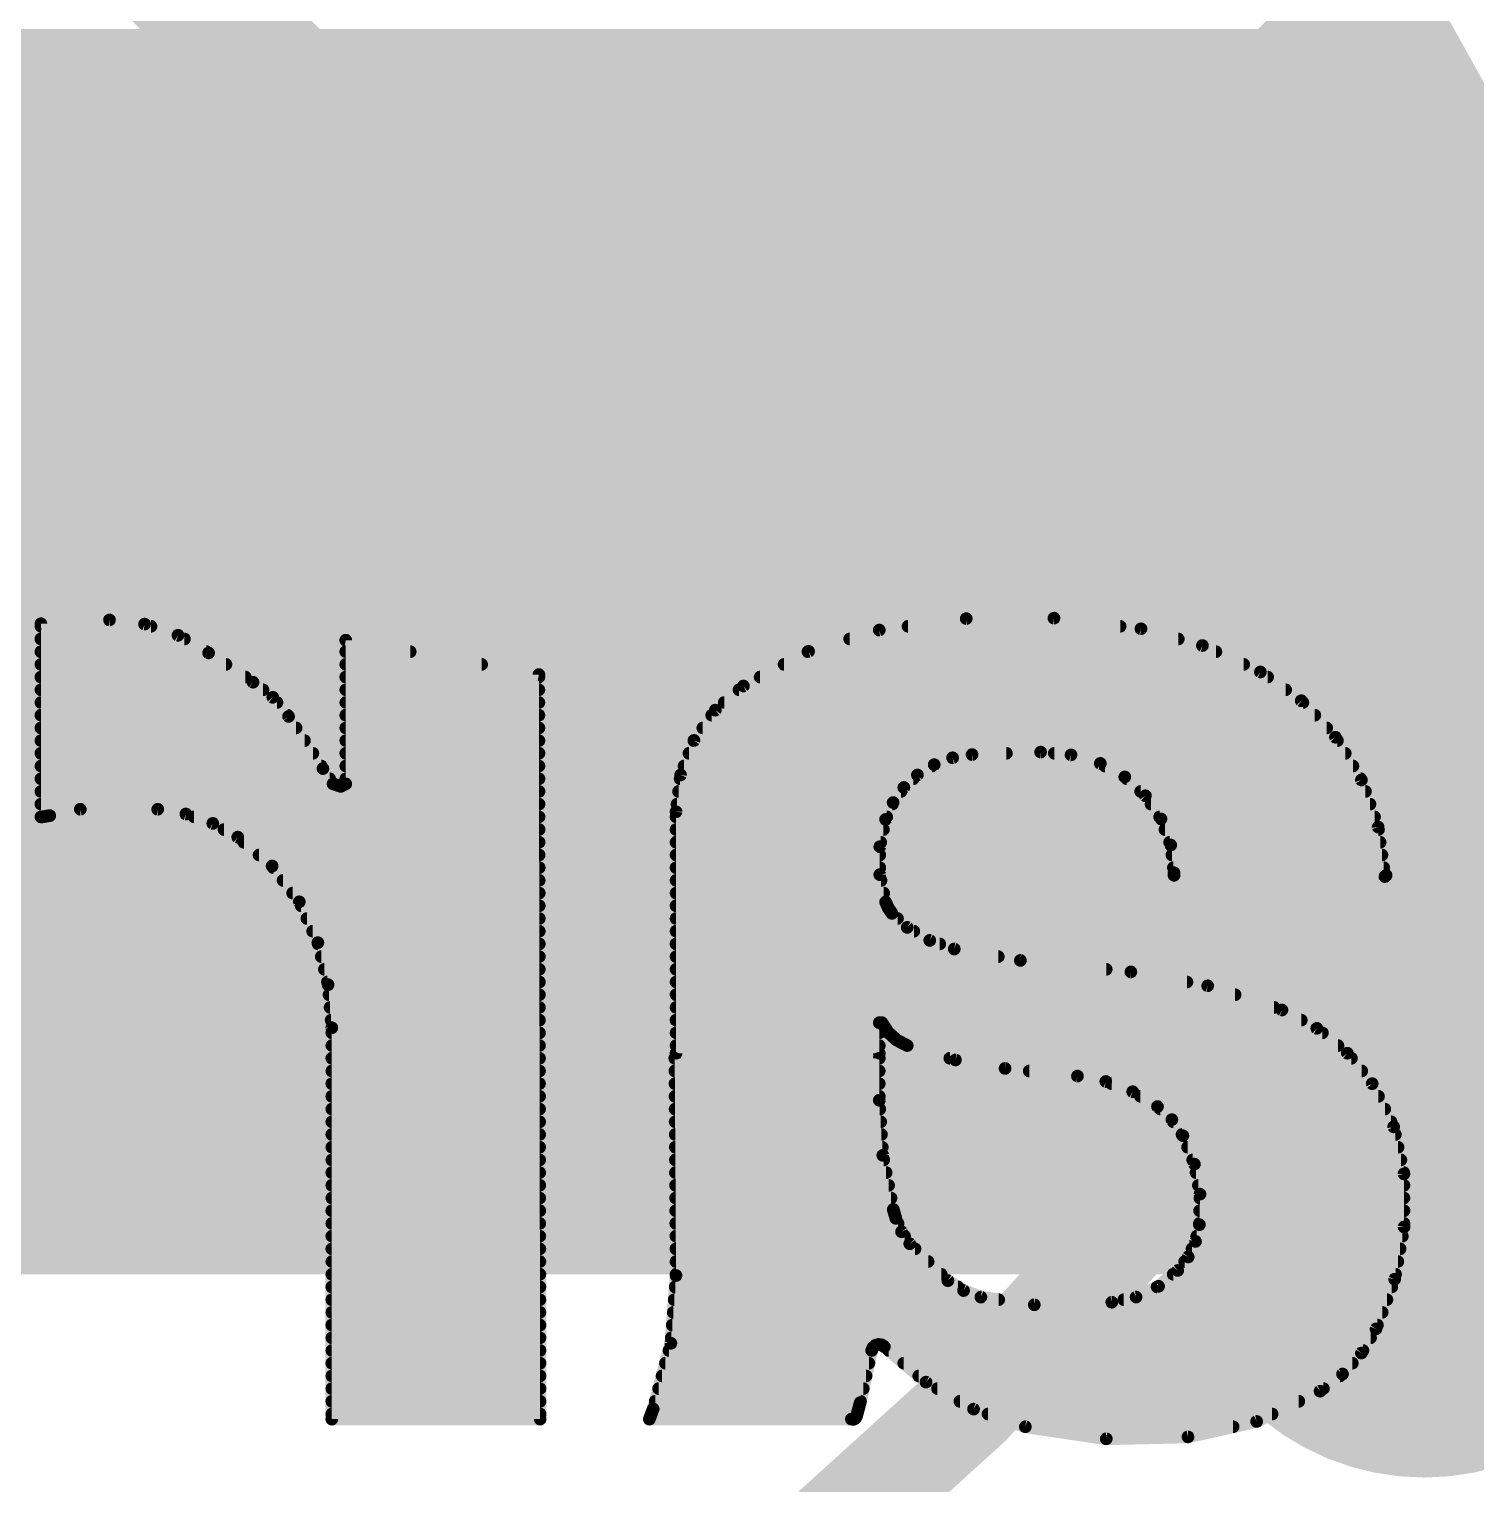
# Model space of a CAD drawing. Extents: x -5.1 to 50.9, y -12.7 to 61.1.
# Drawn here: x 27.69 to 30.583, y 33.769 to 36.678 of the extents above; entities that cross this region are included whole.
import ezdxf

# ---------------------------------------------------------------- set-up
doc = ezdxf.new("R2010")
doc.units = 0
for name, color, linetype in [('1', 12, 'CONTINUOUS'), ('16', 132, 'CONTINUOUS'), ('18', 110, 'CONTINUOUS'), ('21', 53, 'CONTINUOUS'), ('22', 53, 'CONTINUOUS'), ('51', 53, 'CONTINUOUS')]:
    doc.layers.add(name, color=color, linetype=linetype)

# ---------------------------------------------------------------- blocks, each defined once
blk = doc.blocks.new('ROUNDV')
at = {"const_width": 0.5}
blk.add_lwpolyline([(0, -0.25, 1), (0, 0.25, 1), (0, -0.25)], format="xyb", dxfattribs=at)

msp = doc.modelspace()

# ---------------------------------------------------------------- linework, layer by layer
at = {"layer": '1', "const_width": 0.254}
for points in [[(29.21, 35.56), (30.48, 36.83)], [(7.588, 35.56), (29.21, 35.56)], [(33.02, 31.75), (30.48, 34.29)]]:
    msp.add_lwpolyline(points, dxfattribs=at)
at = {"layer": '1', "const_width": 0.127}
for points in [[(29.21, 35.4965, 1), (29.21, 35.6235)], [(29.1651, 35.6049, 1), (29.2549, 35.5151)], [(30.5249, 34.3349, 1), (30.4351, 34.2451)]]:
    msp.add_lwpolyline(points, format="xyb", dxfattribs=at)
at = {"layer": '16', "const_width": 0.254}
msp.add_lwpolyline([(30.48, 34.29), (27.051, 37.719)], dxfattribs=at)
at = {"layer": '16', "const_width": 0.127}
msp.add_lwpolyline([(30.4351, 34.2451, 1), (30.5249, 34.3349)], format="xyb", dxfattribs=at)
at = {"layer": '21', "const_width": 0.2032}
for points in [[(31.75, 34.29), (25.4, 45.72)], [(20.32, 36.576), (30.48, 36.576)], [(20.2071, 36.3728), (30.5929, 36.3728)], [(20.0942, 36.1696), (30.7058, 36.1696)], [(19.9813, 35.9664), (30.8187, 35.9664)], [(19.8684, 35.7632), (30.9316, 35.7632)], [(19.7556, 35.56), (31.0444, 35.56)], [(19.6427, 35.3568), (31.1573, 35.3568)], [(19.5298, 35.1536), (31.2702, 35.1536)], [(19.4169, 34.9504), (31.3831, 34.9504)], [(19.304, 34.7472), (31.496, 34.7472)], [(19.1911, 34.544), (31.6089, 34.544)], [(19.0782, 34.3408), (31.7218, 34.3408)], [(19.05, 34.29), (31.75, 34.29)]]:
    msp.add_lwpolyline(points, dxfattribs=at)
at = {"layer": '21', "const_width": 0.1016}
for points in [[(30.48, 36.5252, 1), (30.48, 36.6268)], [(30.5929, 36.322, 1), (30.5929, 36.4236)]]:
    msp.add_lwpolyline(points, format="xyb", dxfattribs=at)
at = {"layer": '22', "const_width": 0.0254}
for points in [[(29.3903, 35.4762), (29.5642, 35.4992)], [(29.5642, 35.4992), (29.7395, 35.5)], [(29.7395, 35.5), (29.9136, 35.4787)], [(27.8511, 35.4965), (27.7139, 35.4889)], [(27.7139, 35.4889), (27.7139, 35.1028)], [(27.7139, 35.4838), (27.934, 35.4838)], [(27.9212, 35.4881), (27.8511, 35.4965)], [(27.9881, 35.4658), (27.9212, 35.4881)], [(29.2489, 35.4337), (29.3903, 35.4762)], [(29.4478, 35.4838), (29.872, 35.4838)], [(29.9136, 35.4787), (30.0365, 35.4453)], [(27.7139, 35.4584), (28.0009, 35.4584)], [(28.0492, 35.4305), (27.9881, 35.4658)], [(28.7096, 35.3873), (28.3235, 35.4559)], [(28.3235, 35.4559), (28.3235, 35.1688)], [(29.3311, 35.4584), (29.9882, 35.4584)], [(30.0365, 35.4453), (30.1523, 35.3924)], [(27.7139, 35.433), (28.0449, 35.433)], [(28.1381, 35.372), (28.0492, 35.4305)], [(28.3235, 35.433), (28.4524, 35.433)], [(29.1186, 35.3644), (29.2489, 35.4337)], [(29.2476, 35.433), (30.0634, 35.433)], [(27.7139, 35.4076), (28.084, 35.4076)], [(27.7139, 35.3822), (28.1226, 35.3822)], [(28.3235, 35.4076), (28.5953, 35.4076)], [(28.3235, 35.3822), (28.7096, 35.3822)], [(28.7122, 33.8988), (28.7096, 35.3873)], [(29.1521, 35.3822), (30.1668, 35.3822)], [(29.1998, 35.4076), (30.119, 35.4076)], [(30.1523, 35.3924), (30.2341, 35.3349)], [(27.7139, 35.3568), (28.158, 35.3568)], [(28.1776, 35.3418), (28.1381, 35.372)], [(28.3235, 35.3568), (28.7097, 35.3568)], [(29.0624, 35.3161), (29.1186, 35.3644)], [(29.1098, 35.3568), (30.203, 35.3568)], [(27.7139, 35.3314), (28.1861, 35.3314)], [(28.2092, 35.3035), (28.1776, 35.3418)], [(28.3235, 35.3314), (28.7097, 35.3314)], [(29.0802, 35.3314), (30.2374, 35.3314)], [(30.2341, 35.3349), (30.3024, 35.262)], [(27.7139, 35.306), (28.2071, 35.306)], [(28.2778, 35.1993), (28.2092, 35.3035)], [(28.3235, 35.306), (28.7097, 35.306)], [(29.0197, 35.2556), (29.0624, 35.3161)], [(29.0553, 35.306), (30.2612, 35.306)], [(27.7139, 35.2806), (28.2243, 35.2806)], [(28.3235, 35.2806), (28.7098, 35.2806)], [(29.0374, 35.2806), (30.285, 35.2806)], [(27.7139, 35.2552), (28.241, 35.2552)], [(28.3235, 35.2552), (28.7098, 35.2552)], [(28.993, 35.1865), (29.0197, 35.2556)], [(29.0195, 35.2552), (30.3065, 35.2552)], [(30.3024, 35.262), (30.3544, 35.1766)], [(27.7139, 35.2298), (28.2577, 35.2298)], [(28.3235, 35.2298), (28.7099, 35.2298)], [(29.0097, 35.2298), (29.6444, 35.2298)], [(29.5001, 35.2072), (29.4665, 35.1866)], [(29.537, 35.2209), (29.5001, 35.2072)], [(29.5758, 35.2273), (29.537, 35.2209)], [(29.7129, 35.2323), (29.5758, 35.2273)], [(29.7737, 35.2268), (29.7129, 35.2323)], [(29.7403, 35.2298), (30.322, 35.2298)], [(29.8323, 35.2095), (29.7737, 35.2268)], [(29.8812, 35.1826), (29.8323, 35.2095)], [(27.7139, 35.2044), (28.2744, 35.2044)], [(27.7139, 35.179), (28.2913, 35.179)], [(28.2981, 35.1688), (28.2778, 35.1993)], [(28.3235, 35.2044), (28.7099, 35.2044)], [(28.3235, 35.179), (28.71, 35.179)], [(28.9839, 35.113), (28.993, 35.1865)], [(28.9921, 35.179), (29.4583, 35.179)], [(28.9999, 35.2044), (29.4956, 35.2044)], [(29.4665, 35.1866), (29.4394, 35.1615)], [(29.8416, 35.2044), (30.3374, 35.2044)], [(29.9224, 35.145), (29.8812, 35.1826)], [(29.8852, 35.179), (30.3529, 35.179)], [(27.7139, 35.1536), (28.71, 35.1536)], [(28.3134, 35.1638), (28.2981, 35.1688)], [(28.3235, 35.1688), (28.3134, 35.1638)], [(28.9889, 35.1536), (29.4338, 35.1536)], [(29.4394, 35.1615), (29.418, 35.1315)], [(29.913, 35.1536), (30.3625, 35.1536)], [(30.3544, 35.1766), (30.3878, 35.0824)], [(27.7139, 35.1282), (28.7101, 35.1282)], [(28.9858, 35.1282), (29.4165, 35.1282)], [(29.418, 35.1315), (29.403, 35.0977)], [(29.9536, 35.0987), (29.9224, 35.145)], [(29.9337, 35.1282), (30.3715, 35.1282)], [(27.7139, 35.1028), (27.7165, 35.1028)], [(27.7139, 35.1028), (27.7165, 35.1028)], [(27.7165, 35.1028), (27.7317, 35.1053)], [(27.7317, 35.1053), (27.7927, 35.118)], [(27.7927, 35.118), (27.9476, 35.118)], [(27.9476, 35.118), (28.0038, 35.1085)], [(28.0038, 35.1085), (28.0577, 35.0897)], [(28.0201, 35.1028), (28.7101, 35.1028)], [(28.9839, 34.6304), (28.9839, 35.113)], [(28.9839, 35.1028), (29.4053, 35.1028)], [(29.403, 35.0977), (29.3913, 35.0431)], [(29.9508, 35.1028), (30.3806, 35.1028)], [(29.973, 35.0464), (29.9536, 35.0987)], [(28.0577, 35.0897), (28.1076, 35.0622)], [(28.08, 35.0774), (28.7101, 35.0774)], [(28.1076, 35.0622), (28.1763, 35.0045)], [(28.9839, 35.0774), (29.3987, 35.0774)], [(29.9615, 35.0774), (30.3885, 35.0774)], [(30.3878, 35.0824), (30.4013, 34.9834)], [(28.1197, 35.052), (28.7102, 35.052)], [(28.9839, 35.052), (29.3932, 35.052)], [(29.3913, 35.0431), (29.3913, 34.9872)], [(29.9709, 35.052), (30.3919, 35.052)], [(29.9796, 34.991), (29.973, 35.0464)], [(28.15, 35.0266), (28.7102, 35.0266)], [(28.1763, 35.0045), (28.2306, 34.933)], [(28.9839, 35.0266), (29.3913, 35.0266)], [(29.9754, 35.0266), (30.3954, 35.0266)], [(28.1788, 35.0012), (28.7103, 35.0012)], [(28.1981, 34.9758), (28.7103, 34.9758)], [(28.9839, 35.0012), (29.3913, 35.0012)], [(28.9839, 34.9758), (29.3938, 34.9758)], [(29.3913, 34.9872), (29.403, 34.9326)], [(29.9784, 35.0012), (30.3989, 35.0012)], [(29.9796, 34.986), (29.9796, 34.991)], [(30.4038, 34.986), (29.9796, 34.986)], [(30.4013, 34.9834), (30.4038, 34.986)], [(28.2173, 34.9504), (28.7104, 34.9504)], [(28.9839, 34.9504), (29.3992, 34.9504)], [(28.2306, 34.933), (28.2677, 34.8513)], [(28.2342, 34.925), (28.7104, 34.925)], [(28.9839, 34.925), (29.4063, 34.925)], [(29.403, 34.9326), (29.4083, 34.9206)], [(29.4083, 34.9206), (29.4157, 34.9098)], [(28.2457, 34.8996), (28.7105, 34.8996)], [(28.9839, 34.8996), (29.4268, 34.8996)], [(29.4157, 34.9098), (29.4462, 34.8818)], [(28.2573, 34.8742), (28.7105, 34.8742)], [(28.9839, 34.8742), (29.4594, 34.8742)], [(29.4462, 34.8818), (29.4912, 34.8559)], [(28.2677, 34.8513), (28.2882, 34.7673)], [(28.2683, 34.8488), (28.7105, 34.8488)], [(28.9839, 34.8488), (29.5112, 34.8488)], [(29.4912, 34.8559), (29.5402, 34.8386)], [(29.5402, 34.8386), (29.6723, 34.8158)], [(28.2745, 34.8234), (28.7106, 34.8234)], [(28.9839, 34.8234), (29.6283, 34.8234)], [(29.6723, 34.8158), (29.8933, 34.7929)], [(28.2807, 34.798), (28.7106, 34.798)], [(28.2869, 34.7726), (28.7107, 34.7726)], [(28.9839, 34.798), (29.8441, 34.798)], [(28.9839, 34.7726), (30.0055, 34.7726)], [(29.8933, 34.7929), (30.047, 34.7651)], [(28.2882, 34.7673), (28.2956, 34.6812)], [(28.2899, 34.7472), (28.7107, 34.7472)], [(28.9839, 34.7472), (30.1019, 34.7472)], [(30.047, 34.7651), (30.1955, 34.7167)], [(28.2921, 34.7218), (28.7108, 34.7218)], [(28.9839, 34.7218), (30.1799, 34.7218)], [(30.1955, 34.7167), (30.2652, 34.6801)], [(28.2943, 34.6964), (28.7108, 34.6964)], [(28.9839, 34.6964), (30.2341, 34.6964)], [(29.3954, 34.6913), (29.3903, 34.6913)], [(29.3903, 34.6913), (29.3903, 34.6304)], [(29.4082, 34.6719), (29.3954, 34.6913)], [(28.2956, 34.6812), (28.2956, 33.8988)], [(28.2956, 34.671), (28.7109, 34.671)], [(28.9839, 34.671), (29.3903, 34.671)], [(29.4255, 34.6563), (29.4082, 34.6719)], [(29.4092, 34.671), (30.2763, 34.671)], [(29.4462, 34.6456), (29.4255, 34.6563)], [(30.2652, 34.6801), (30.3261, 34.6303)], [(28.2956, 34.6456), (28.7109, 34.6456)], [(28.9839, 34.6456), (29.3903, 34.6456)], [(29.3903, 34.6304), (28.9839, 34.6304)], [(29.5426, 34.6168), (29.4462, 34.6456)], [(29.4462, 34.6456), (30.3074, 34.6456)], [(30.3261, 34.6303), (30.3759, 34.5694)], [(28.2956, 34.6202), (28.7109, 34.6202)], [(28.9839, 34.1859), (28.9814, 34.6202)], [(28.9814, 34.6202), (29.3903, 34.6202)], [(29.3903, 34.6202), (29.3903, 34.5364)], [(29.5314, 34.6202), (30.3344, 34.6202)], [(29.6418, 34.5999), (29.5426, 34.6168)], [(29.7866, 34.5846), (29.6418, 34.5999)], [(28.2956, 34.5948), (28.711, 34.5948)], [(28.2956, 34.5694), (28.711, 34.5694)], [(28.9815, 34.5948), (29.3903, 34.5948)], [(28.9817, 34.5694), (29.3903, 34.5694)], [(29.6901, 34.5948), (30.3551, 34.5948)], [(29.8432, 34.5738), (29.7866, 34.5846)], [(29.8971, 34.5533), (29.8432, 34.5738)], [(29.8547, 34.5694), (30.3759, 34.5694)], [(30.3759, 34.5694), (30.4188, 34.4832)], [(28.2956, 34.544), (28.7111, 34.544)], [(28.9818, 34.544), (29.3903, 34.544)], [(29.9466, 34.5237), (29.8971, 34.5533)], [(29.9126, 34.544), (30.3885, 34.544)], [(28.2956, 34.5186), (28.7111, 34.5186)], [(28.982, 34.5186), (29.3914, 34.5186)], [(29.3903, 34.5364), (29.3973, 34.4263)], [(29.9754, 34.4974), (29.9466, 34.5237)], [(29.9522, 34.5186), (30.4012, 34.5186)], [(28.2956, 34.4932), (28.7112, 34.4932)], [(28.9821, 34.4932), (29.3931, 34.4932)], [(29.9974, 34.4653), (29.9754, 34.4974)], [(29.9783, 34.4932), (30.4138, 34.4932)], [(30.4188, 34.4832), (30.4394, 34.3891)], [(28.2956, 34.4678), (28.7112, 34.4678)], [(28.9823, 34.4678), (29.3947, 34.4678)], [(29.9957, 34.4678), (30.4222, 34.4678)], [(30.0204, 34.4087), (29.9974, 34.4653)], [(28.2956, 34.4424), (28.7113, 34.4424)], [(28.9824, 34.4424), (29.3963, 34.4424)], [(29.3973, 34.4263), (29.4183, 34.3179)], [(30.0067, 34.4424), (30.4277, 34.4424)], [(28.2956, 34.417), (28.7113, 34.417)], [(28.9826, 34.417), (29.3991, 34.417)], [(30.017, 34.417), (30.4333, 34.417)], [(30.0315, 34.3486), (30.0204, 34.4087)], [(28.2956, 34.3916), (28.7113, 34.3916)], [(28.2956, 34.3662), (28.7114, 34.3662)], [(28.9827, 34.3916), (29.404, 34.3916)], [(28.9829, 34.3662), (29.409, 34.3662)], [(30.0236, 34.3916), (30.4389, 34.3916)], [(30.0283, 34.3662), (30.4395, 34.3662)], [(30.4394, 34.3891), (30.4397, 34.283)], [(28.2956, 34.3408), (28.7114, 34.3408)], [(28.983, 34.3408), (29.4139, 34.3408)], [(30.0304, 34.2875), (30.0315, 34.3486)], [(30.0314, 34.3408), (30.4395, 34.3408)], [(28.2956, 34.3154), (28.7115, 34.3154)], [(28.9832, 34.3154), (29.419, 34.3154)], [(29.4183, 34.3179), (29.4234, 34.3002)], [(30.0309, 34.3154), (30.4396, 34.3154)], [(28.2956, 34.29), (28.7115, 34.29)], [(28.9833, 34.29), (29.4278, 34.29)], [(29.4234, 34.3002), (29.4349, 34.2734)], [(30.0227, 34.2541), (30.0304, 34.2875)], [(30.0304, 34.29), (30.4396, 34.29)], [(30.4397, 34.283), (30.4208, 34.1785)], [(28.2956, 34.2646), (28.7116, 34.2646)], [(28.9835, 34.2646), (29.4409, 34.2646)], [(29.4349, 34.2734), (29.4513, 34.2494)], [(29.4513, 34.2494), (29.5275, 34.1757)], [(30.0081, 34.2232), (30.0227, 34.2541)], [(30.0251, 34.2646), (30.4363, 34.2646)], [(28.2956, 34.2392), (28.7116, 34.2392)], [(28.9836, 34.2392), (29.4618, 34.2392)], [(29.9872, 34.196), (30.0081, 34.2232)], [(30.0156, 34.2392), (30.4318, 34.2392)], [(28.2956, 34.2138), (28.7117, 34.2138)], [(28.9837, 34.2138), (29.4881, 34.2138)], [(29.9488, 34.1644), (29.9872, 34.196)], [(30.0009, 34.2138), (30.4272, 34.2138)], [(28.2956, 34.1884), (28.7117, 34.1884)], [(28.2956, 34.163), (28.7117, 34.163)], [(28.9736, 34.0504), (28.9839, 34.1859)], [(28.9822, 34.163), (29.5476, 34.163)], [(28.9839, 34.1884), (29.5144, 34.1884)], [(29.5275, 34.1757), (29.5588, 34.1559)], [(29.9039, 34.1428), (29.9488, 34.1644)], [(29.9459, 34.163), (30.415, 34.163)], [(29.978, 34.1884), (30.4226, 34.1884)], [(30.4208, 34.1785), (30.3835, 34.0792)], [(28.2956, 34.1376), (28.7118, 34.1376)], [(28.9802, 34.1376), (29.6291, 34.1376)], [(29.5588, 34.1559), (29.5935, 34.1427)], [(29.5935, 34.1427), (29.7002, 34.1274)], [(29.7002, 34.1274), (29.8552, 34.1325)], [(29.8552, 34.1325), (29.9039, 34.1428)], [(29.8793, 34.1376), (30.4054, 34.1376)], [(28.2956, 34.1122), (28.7118, 34.1122)], [(28.9783, 34.1122), (30.3959, 34.1122)], [(28.2956, 34.0868), (28.7119, 34.0868)], [(28.9763, 34.0868), (30.3864, 34.0868)], [(30.3835, 34.0792), (30.3543, 34.0309)], [(28.2956, 34.0614), (28.7119, 34.0614)], [(28.9382, 33.9192), (28.9736, 34.0504)], [(28.9744, 34.0614), (30.3727, 34.0614)], [(29.3825, 34.0462), (29.3777, 34.0419)], [(29.3887, 34.0481), (29.3825, 34.0462)], [(29.3951, 34.0472), (29.3887, 34.0481)], [(29.4005, 34.0436), (29.3951, 34.0472)], [(29.4838, 33.9728), (29.4005, 34.0436)], [(28.2956, 34.036), (28.712, 34.036)], [(28.9697, 34.036), (29.3751, 34.036)], [(29.3751, 34.036), (29.3522, 33.9319)], [(29.3777, 34.0419), (29.3751, 34.036)], [(29.4094, 34.036), (30.3574, 34.036)], [(30.3543, 34.0309), (30.3166, 33.9889)], [(28.2956, 34.0106), (28.712, 34.0106)], [(28.2956, 33.9852), (28.7121, 33.9852)], [(28.956, 33.9852), (29.3639, 33.9852)], [(28.9628, 34.0106), (29.3695, 34.0106)], [(29.4393, 34.0106), (30.3361, 34.0106)], [(29.4692, 33.9852), (30.3117, 33.9852)], [(30.3166, 33.9889), (30.2717, 33.9547)], [(28.2956, 33.9598), (28.7121, 33.9598)], [(28.9491, 33.9598), (29.3583, 33.9598)], [(29.5789, 33.9188), (29.4838, 33.9728)], [(29.5067, 33.9598), (30.2784, 33.9598)], [(28.2956, 33.9344), (28.7121, 33.9344)], [(28.9423, 33.9344), (29.3528, 33.9344)], [(29.3522, 33.9319), (29.3446, 33.9039)], [(29.5514, 33.9344), (30.2292, 33.9344)], [(30.2717, 33.9547), (30.1448, 33.8941)], [(28.2956, 33.909), (28.7122, 33.909)], [(28.2956, 33.8988), (28.7122, 33.8988)], [(28.9306, 33.8988), (28.9382, 33.9192)], [(29.3345, 33.8988), (28.9306, 33.8988)], [(28.9344, 33.909), (29.346, 33.909)], [(29.3387, 33.8985), (29.3345, 33.8988)], [(29.3424, 33.9003), (29.3387, 33.8985)], [(29.3446, 33.9039), (29.3424, 33.9003)], [(29.6824, 33.8836), (29.5789, 33.9188)], [(29.6077, 33.909), (30.1759, 33.909)], [(29.8441, 33.8595), (29.6824, 33.8836)], [(29.6824, 33.8836), (30.0979, 33.8836)], [(30.1448, 33.8941), (30.0076, 33.8633)], [(30.0076, 33.8633), (29.8441, 33.8595)]]:
    msp.add_lwpolyline(points, dxfattribs=at)
at = {"layer": '22', "const_width": 0.0127}
for points in [[(29.5641, 35.5055, 1), (29.5642, 35.4928)], [(29.565, 35.4929, 1), (29.5633, 35.5055)], [(29.7403, 35.5063, 1), (29.7388, 35.4937)], [(29.7396, 35.4937, 1), (29.7395, 35.5064)], [(27.7203, 35.4889, 1), (27.7076, 35.4889)], [(27.7135, 35.4952, 1), (27.7143, 35.4826)], [(27.7139, 35.4901, 1), (27.7139, 35.4775)], [(27.8519, 35.5028, 1), (27.8503, 35.4902)], [(27.8515, 35.4902, 1), (27.8507, 35.5028)], [(27.9232, 35.4941, 1), (27.9191, 35.4821)], [(27.9204, 35.4818, 1), (27.9219, 35.4944)], [(27.934, 35.4775, 1), (27.934, 35.4901)], [(29.3895, 35.4825, 1), (29.3911, 35.4699)], [(29.3921, 35.4701, 1), (29.3885, 35.4823)], [(29.4478, 35.4901, 1), (29.4478, 35.4775)], [(29.872, 35.4775, 1), (29.872, 35.4901)], [(29.9153, 35.4848, 1), (29.9119, 35.4726)], [(29.9128, 35.4724, 1), (29.9144, 35.485)], [(27.7139, 35.4648, 1), (27.7139, 35.4521)], [(27.9913, 35.4713, 1), (27.9849, 35.4603)], [(27.9861, 35.4598, 1), (27.9901, 35.4718)], [(28.0009, 35.4521, 1), (28.0009, 35.4648)], [(28.3246, 35.4622, 1), (28.3224, 35.4496)], [(28.3299, 35.4559, 1), (28.3172, 35.4559)], [(29.3311, 35.4648, 1), (29.3311, 35.4521)], [(29.9882, 35.4521, 1), (29.9882, 35.4648)], [(30.0391, 35.4511, 1), (30.0338, 35.4395)], [(30.0348, 35.4392, 1), (30.0381, 35.4514)], [(27.7139, 35.4393, 1), (27.7139, 35.4267)], [(28.0527, 35.4358, 1), (28.0457, 35.4252)], [(28.0449, 35.4267, 1), (28.0449, 35.4393)], [(28.046, 35.425, 1), (28.0524, 35.436)], [(28.3235, 35.4393, 1), (28.3235, 35.4267)], [(28.4524, 35.4267, 1), (28.4524, 35.4393)], [(29.2476, 35.4393, 1), (29.2476, 35.4267)], [(29.2471, 35.4398, 1), (29.2508, 35.4276)], [(29.2519, 35.4281, 1), (29.2459, 35.4393)], [(30.0634, 35.4267, 1), (30.0634, 35.4393)], [(27.7139, 35.4139, 1), (27.7139, 35.4013)], [(27.7139, 35.3886, 1), (27.7139, 35.3759)], [(28.084, 35.4013, 1), (28.084, 35.4139)], [(28.1226, 35.3759, 1), (28.1226, 35.3886)], [(28.3235, 35.4139, 1), (28.3235, 35.4013)], [(28.3235, 35.3886, 1), (28.3235, 35.3759)], [(28.5953, 35.4013, 1), (28.5953, 35.4139)], [(28.7159, 35.3873, 1), (28.7033, 35.3873)], [(28.7085, 35.381, 1), (28.7107, 35.3936)], [(28.7096, 35.3759, 1), (28.7096, 35.3886)], [(29.1521, 35.3886, 1), (29.1521, 35.3759)], [(29.1998, 35.4139, 1), (29.1998, 35.4013)], [(30.119, 35.4013, 1), (30.119, 35.4139)], [(30.156, 35.3976, 1), (30.1486, 35.3872)], [(30.1497, 35.3866, 1), (30.1549, 35.3982)], [(30.1668, 35.3759, 1), (30.1668, 35.3886)], [(27.7139, 35.3631, 1), (27.7139, 35.3505)], [(28.142, 35.377, 1), (28.1342, 35.367)], [(28.1346, 35.3667, 1), (28.1416, 35.3773)], [(28.158, 35.3505, 1), (28.158, 35.3631)], [(28.3235, 35.3631, 1), (28.3235, 35.3505)], [(28.7097, 35.3505, 1), (28.7097, 35.3631)], [(29.1098, 35.3631, 1), (29.1098, 35.3505)], [(29.1156, 35.37, 1), (29.1216, 35.3588)], [(29.1227, 35.3596, 1), (29.1145, 35.3692)], [(30.203, 35.3505, 1), (30.203, 35.3631)], [(27.7139, 35.3377, 1), (27.7139, 35.3251)], [(28.1824, 35.3458, 1), (28.1727, 35.3378)], [(28.1737, 35.3368, 1), (28.1814, 35.3468)], [(28.1861, 35.3251, 1), (28.1861, 35.3377)], [(28.3235, 35.3377, 1), (28.3235, 35.3251)], [(28.7097, 35.3251, 1), (28.7097, 35.3377)], [(29.0802, 35.3377, 1), (29.0802, 35.3251)], [(30.2387, 35.3393, 1), (30.2294, 35.3306)], [(30.2304, 35.3297, 1), (30.2377, 35.3401)], [(30.2374, 35.3251, 1), (30.2374, 35.3377)], [(27.7139, 35.3124, 1), (27.7139, 35.2997)], [(28.2145, 35.307, 1), (28.2039, 35.3)], [(28.2043, 35.2995, 1), (28.2141, 35.3075)], [(28.2071, 35.2997, 1), (28.2071, 35.3124)], [(28.3235, 35.3124, 1), (28.3235, 35.2997)], [(28.7097, 35.2997, 1), (28.7097, 35.3124)], [(29.0553, 35.3124, 1), (29.0553, 35.2997)], [(29.0583, 35.3209, 1), (29.0666, 35.3113)], [(29.0676, 35.3124, 1), (29.0572, 35.3198)], [(30.2612, 35.2997, 1), (30.2612, 35.3124)], [(27.7139, 35.2869, 1), (27.7139, 35.2743)], [(28.2243, 35.2743, 1), (28.2243, 35.2869)], [(28.3235, 35.2869, 1), (28.3235, 35.2743)], [(28.7098, 35.2743, 1), (28.7098, 35.2869)], [(29.0374, 35.2869, 1), (29.0374, 35.2743)], [(30.285, 35.2743, 1), (30.285, 35.2869)], [(27.7139, 35.2615, 1), (27.7139, 35.2489)], [(28.241, 35.2489, 1), (28.241, 35.2615)], [(28.3235, 35.2615, 1), (28.3235, 35.2489)], [(28.7098, 35.2489, 1), (28.7098, 35.2615)], [(29.0195, 35.2615, 1), (29.0195, 35.2489)], [(29.0145, 35.2593, 1), (29.0249, 35.2519)], [(29.0256, 35.2533, 1), (29.0138, 35.2579)], [(30.3078, 35.2653, 1), (30.297, 35.2587)], [(30.2978, 35.2576, 1), (30.307, 35.2663)], [(30.3065, 35.2489, 1), (30.3065, 35.2615)], [(27.7139, 35.2362, 1), (27.7139, 35.2235)], [(28.2577, 35.2235, 1), (28.2577, 35.2362)], [(28.3235, 35.2362, 1), (28.3235, 35.2235)], [(28.7099, 35.2235, 1), (28.7099, 35.2362)], [(29.0097, 35.2362, 1), (29.0097, 35.2235)], [(29.4979, 35.2131, 1), (29.5023, 35.2012)], [(29.5034, 35.2017, 1), (29.4968, 35.2126)], [(29.5359, 35.2272, 1), (29.538, 35.2146)], [(29.5392, 35.2149, 1), (29.5347, 35.2268)], [(29.5756, 35.2336, 1), (29.576, 35.221)], [(29.5768, 35.221, 1), (29.5748, 35.2336)], [(29.6444, 35.2235, 1), (29.6444, 35.2362)], [(29.7135, 35.2386, 1), (29.7123, 35.226)], [(29.7131, 35.226, 1), (29.7127, 35.2386)], [(29.7403, 35.2362, 1), (29.7403, 35.2235)], [(29.7755, 35.2328, 1), (29.7719, 35.2207)], [(29.7731, 35.2204, 1), (29.7743, 35.2331)], [(29.8354, 35.2151, 1), (29.8292, 35.2039)], [(29.8305, 35.2034, 1), (29.8341, 35.2156)], [(30.322, 35.2235, 1), (30.322, 35.2362)], [(27.7139, 35.2107, 1), (27.7139, 35.1981)], [(27.7139, 35.1853, 1), (27.7139, 35.1727)], [(28.2831, 35.2028, 1), (28.2725, 35.1958)], [(28.2725, 35.1958, 1), (28.2831, 35.2028)], [(28.2744, 35.1981, 1), (28.2744, 35.2107)], [(28.2913, 35.1727, 1), (28.2913, 35.1853)], [(28.3235, 35.2107, 1), (28.3235, 35.1981)], [(28.3235, 35.1853, 1), (28.3235, 35.1727)], [(28.7099, 35.1981, 1), (28.7099, 35.2107)], [(28.71, 35.1727, 1), (28.71, 35.1853)], [(28.9921, 35.1853, 1), (28.9921, 35.1727)], [(28.9871, 35.1888, 1), (28.9989, 35.1842)], [(28.9993, 35.1857, 1), (28.9867, 35.1873)], [(28.9999, 35.2107, 1), (28.9999, 35.1981)], [(29.4583, 35.1727, 1), (29.4583, 35.1853)], [(29.4632, 35.192, 1), (29.4698, 35.1812)], [(29.4708, 35.1819, 1), (29.4622, 35.1913)], [(29.4956, 35.1981, 1), (29.4956, 35.2107)], [(29.8416, 35.2107, 1), (29.8416, 35.1981)], [(29.8855, 35.1873, 1), (29.8769, 35.1779)], [(29.8781, 35.1771, 1), (29.8843, 35.1882)], [(29.8852, 35.1853, 1), (29.8852, 35.1727)], [(30.3374, 35.1981, 1), (30.3374, 35.2107)], [(30.3529, 35.1727, 1), (30.3529, 35.1853)], [(27.7139, 35.16, 1), (27.7139, 35.1473)], [(28.3001, 35.1748, 1), (28.2961, 35.1628)], [(28.2928, 35.1653, 1), (28.3034, 35.1723)], [(28.3106, 35.1695, 1), (28.3162, 35.1581)], [(28.3114, 35.1578, 1), (28.3154, 35.1698)], [(28.3172, 35.1688, 1), (28.3299, 35.1688)], [(28.3263, 35.1631, 1), (28.3207, 35.1745)], [(28.71, 35.1473, 1), (28.71, 35.16)], [(28.9889, 35.16, 1), (28.9889, 35.1473)], [(29.4351, 35.1662, 1), (29.4437, 35.1568)], [(29.4338, 35.1473, 1), (29.4338, 35.16)], [(29.4446, 35.1578, 1), (29.4343, 35.1652)], [(29.913, 35.16, 1), (29.913, 35.1473)], [(30.3603, 35.1787, 1), (30.3484, 35.1745)], [(30.3489, 35.1733, 1), (30.3598, 35.1799)], [(30.3625, 35.1473, 1), (30.3625, 35.16)], [(27.7139, 35.1345, 1), (27.7139, 35.1219)], [(28.7101, 35.1219, 1), (28.7101, 35.1345)], [(28.9858, 35.1345, 1), (28.9858, 35.1219)], [(29.4128, 35.1351, 1), (29.4231, 35.1278)], [(29.4238, 35.1289, 1), (29.4122, 35.134)], [(29.4165, 35.1219, 1), (29.4165, 35.1345)], [(29.9277, 35.1485, 1), (29.9171, 35.1414)], [(29.9181, 35.1403, 1), (29.9267, 35.1497)], [(29.9337, 35.1345, 1), (29.9337, 35.1219)], [(30.3715, 35.1219, 1), (30.3715, 35.1345)], [(27.7139, 35.1091, 1), (27.7139, 35.0965)], [(27.7139, 35.1091, 1), (27.7139, 35.0965)], [(27.7076, 35.1028, 1), (27.7203, 35.1028)], [(27.7155, 35.1091, 1), (27.7175, 35.0965)], [(27.7165, 35.0965, 1), (27.7165, 35.1091)], [(27.7165, 35.0965, 1), (27.7165, 35.1091)], [(27.7304, 35.1115, 1), (27.733, 35.0991)], [(27.7327, 35.099, 1), (27.7307, 35.1116)], [(27.7927, 35.1243, 1), (27.7927, 35.1117)], [(27.794, 35.1118, 1), (27.7914, 35.1242)], [(27.9487, 35.1243, 1), (27.9465, 35.1117)], [(27.9476, 35.1117, 1), (27.9476, 35.1243)], [(28.0059, 35.1145, 1), (28.0017, 35.1025)], [(28.0028, 35.1022, 1), (28.0049, 35.1147)], [(28.0201, 35.1091, 1), (28.0201, 35.0965)], [(28.7101, 35.0965, 1), (28.7101, 35.1091)], [(28.9903, 35.113, 1), (28.9776, 35.113)], [(28.9776, 35.1138, 1), (28.9902, 35.1122)], [(28.9839, 35.1091, 1), (28.9839, 35.0965)], [(29.3972, 35.1003, 1), (29.4088, 35.0951)], [(29.4092, 35.0964, 1), (29.3968, 35.099)], [(29.4053, 35.0965, 1), (29.4053, 35.1091)], [(29.9508, 35.1091, 1), (29.9508, 35.0965)], [(29.9595, 35.1009, 1), (29.9476, 35.0965)], [(29.9483, 35.0952, 1), (29.9589, 35.1023)], [(30.3806, 35.0965, 1), (30.3806, 35.1091)], [(28.0607, 35.0953, 1), (28.0546, 35.0842)], [(28.0556, 35.0837, 1), (28.0598, 35.0957)], [(28.08, 35.0838, 1), (28.08, 35.0711)], [(28.1117, 35.0671, 1), (28.1035, 35.0573)], [(28.1045, 35.0566, 1), (28.1107, 35.0678)], [(28.7101, 35.0711, 1), (28.7101, 35.0838)], [(28.9839, 35.0838, 1), (28.9839, 35.0711)], [(29.3987, 35.0711, 1), (29.3987, 35.0838)], [(29.9615, 35.0838, 1), (29.9615, 35.0711)], [(30.3941, 35.0833, 1), (30.3815, 35.0816)], [(30.3818, 35.0803, 1), (30.3938, 35.0846)], [(30.3885, 35.0711, 1), (30.3885, 35.0838)], [(28.1197, 35.0583, 1), (28.1197, 35.0457)], [(28.7102, 35.0457, 1), (28.7102, 35.0583)], [(28.9839, 35.0583, 1), (28.9839, 35.0457)], [(29.3851, 35.0444, 1), (29.3975, 35.0418)], [(29.3977, 35.0431, 1), (29.385, 35.0431)], [(29.3932, 35.0457, 1), (29.3932, 35.0583)], [(29.9709, 35.0583, 1), (29.9709, 35.0457)], [(29.9793, 35.0472, 1), (29.9667, 35.0457)], [(29.9671, 35.0442, 1), (29.979, 35.0486)], [(30.3919, 35.0457, 1), (30.3919, 35.0583)], [(28.15, 35.0329, 1), (28.15, 35.0203)], [(28.1814, 35.0083, 1), (28.1712, 35.0006)], [(28.1722, 34.9996, 1), (28.1804, 35.0093)], [(28.7102, 35.0203, 1), (28.7102, 35.0329)], [(28.9839, 35.0329, 1), (28.9839, 35.0203)], [(29.3913, 35.0203, 1), (29.3913, 35.0329)], [(29.9754, 35.0329, 1), (29.9754, 35.0203)], [(30.3954, 35.0203, 1), (30.3954, 35.0329)], [(28.1788, 35.0076, 1), (28.1788, 34.9949)], [(28.1981, 34.9821, 1), (28.1981, 34.9695)], [(28.7103, 34.9949, 1), (28.7103, 35.0076)], [(28.7103, 34.9695, 1), (28.7103, 34.9821)], [(28.9839, 35.0076, 1), (28.9839, 34.9949)], [(28.9839, 34.9821, 1), (28.9839, 34.9695)], [(29.3975, 34.9885, 1), (29.3851, 34.9859)], [(29.385, 34.9872, 1), (29.3977, 34.9872)], [(29.3913, 34.9949, 1), (29.3913, 35.0076)], [(29.3938, 34.9695, 1), (29.3938, 34.9821)], [(29.9784, 35.0076, 1), (29.9784, 34.9949)], [(29.986, 34.991, 1), (29.9733, 34.991)], [(29.9796, 34.9924, 1), (29.9796, 34.9797)], [(29.9733, 34.9903, 1), (29.9859, 34.9917)], [(29.9733, 34.986, 1), (29.986, 34.986)], [(30.3967, 34.9878, 1), (30.4059, 34.979)], [(30.395, 34.9825, 1), (30.4076, 34.9843)], [(30.3989, 34.9949, 1), (30.3989, 35.0076)], [(30.4084, 34.9816, 1), (30.3992, 34.9904)], [(30.4038, 34.9797, 1), (30.4038, 34.9924)], [(28.2173, 34.9567, 1), (28.2173, 34.9441)], [(28.7104, 34.9441, 1), (28.7104, 34.9567)], [(28.9839, 34.9567, 1), (28.9839, 34.9441)], [(29.3992, 34.9441, 1), (29.3992, 34.9567)], [(28.2363, 34.9356, 1), (28.2248, 34.9304)], [(28.2255, 34.9291, 1), (28.2356, 34.9368)], [(28.2342, 34.9314, 1), (28.2342, 34.9187)], [(28.7104, 34.9187, 1), (28.7104, 34.9314)], [(28.9839, 34.9314, 1), (28.9839, 34.9187)], [(29.4088, 34.9351, 1), (29.3972, 34.9301)], [(29.3968, 34.9313, 1), (29.4092, 34.9339)], [(29.4135, 34.9242, 1), (29.403, 34.917)], [(29.4024, 34.918, 1), (29.4141, 34.9231)], [(29.4063, 34.9187, 1), (29.4063, 34.9314)], [(28.2457, 34.9059, 1), (28.2457, 34.8933)], [(28.7105, 34.8933, 1), (28.7105, 34.9059)], [(28.9839, 34.9059, 1), (28.9839, 34.8933)], [(29.42, 34.9145, 1), (29.4114, 34.9051)], [(29.4105, 34.9062, 1), (29.4209, 34.9134)], [(29.4268, 34.8933, 1), (29.4268, 34.9059)], [(28.2573, 34.8805, 1), (28.2573, 34.8679)], [(28.7105, 34.8679, 1), (28.7105, 34.8805)], [(28.9839, 34.8805, 1), (28.9839, 34.8679)], [(29.4494, 34.8873, 1), (29.443, 34.8763)], [(29.4419, 34.8771, 1), (29.4505, 34.8865)], [(29.4594, 34.8679, 1), (29.4594, 34.8805)], [(28.2739, 34.8528, 1), (28.2615, 34.8498)], [(28.2619, 34.8487, 1), (28.2735, 34.8539)], [(28.2683, 34.8552, 1), (28.2683, 34.8425)], [(28.7105, 34.8425, 1), (28.7105, 34.8552)], [(28.9839, 34.8552, 1), (28.9839, 34.8425)], [(29.4933, 34.8618, 1), (29.4891, 34.8499)], [(29.488, 34.8503, 1), (29.4944, 34.8614)], [(29.5112, 34.8425, 1), (29.5112, 34.8552)], [(29.5413, 34.8449, 1), (29.5391, 34.8323)], [(29.5381, 34.8326, 1), (29.5423, 34.8446)], [(28.2745, 34.8297, 1), (28.2745, 34.8171)], [(28.7106, 34.8171, 1), (28.7106, 34.8297)], [(28.9839, 34.8297, 1), (28.9839, 34.8171)], [(29.6283, 34.8171, 1), (29.6283, 34.8297)], [(29.673, 34.8221, 1), (29.6716, 34.8095)], [(29.6712, 34.8095, 1), (29.6734, 34.8221)], [(28.2807, 34.8043, 1), (28.2807, 34.7917)], [(28.2869, 34.779, 1), (28.2869, 34.7663)], [(28.7106, 34.7917, 1), (28.7106, 34.8043)], [(28.7107, 34.7663, 1), (28.7107, 34.779)], [(28.9839, 34.8043, 1), (28.9839, 34.7917)], [(28.9839, 34.779, 1), (28.9839, 34.7663)], [(29.8441, 34.7917, 1), (29.8441, 34.8043)], [(29.8944, 34.7991, 1), (29.8922, 34.7867)], [(29.8926, 34.7866, 1), (29.894, 34.7992)], [(30.0055, 34.7663, 1), (30.0055, 34.779)], [(28.2945, 34.7679, 1), (28.2818, 34.7668)], [(28.282, 34.7658, 1), (28.2943, 34.7688)], [(28.2899, 34.7535, 1), (28.2899, 34.7409)], [(28.7107, 34.7409, 1), (28.7107, 34.7535)], [(28.9839, 34.7535, 1), (28.9839, 34.7409)], [(30.049, 34.7711, 1), (30.045, 34.7591)], [(30.0459, 34.7589, 1), (30.0481, 34.7714)], [(30.1019, 34.7409, 1), (30.1019, 34.7535)], [(28.2921, 34.7281, 1), (28.2921, 34.7155)], [(28.7108, 34.7155, 1), (28.7108, 34.7281)], [(28.9839, 34.7281, 1), (28.9839, 34.7155)], [(30.1799, 34.7155, 1), (30.1799, 34.7281)], [(30.1985, 34.7223, 1), (30.1925, 34.7111)], [(30.1935, 34.7107, 1), (30.1975, 34.7227)], [(28.2943, 34.7028, 1), (28.2943, 34.6901)], [(28.7108, 34.6901, 1), (28.7108, 34.7028)], [(28.9839, 34.7028, 1), (28.9839, 34.6901)], [(29.3967, 34.6913, 1), (29.3839, 34.6913)], [(29.3903, 34.6976, 1), (29.3903, 34.685)], [(29.4007, 34.6948, 1), (29.3901, 34.6878)], [(29.3954, 34.685, 1), (29.3954, 34.6976)], [(30.2341, 34.6901, 1), (30.2341, 34.7028)], [(28.302, 34.6812, 1), (28.2892, 34.6812)], [(28.2893, 34.6807, 1), (28.3019, 34.6817)], [(28.2956, 34.6773, 1), (28.2956, 34.6647)], [(28.7109, 34.6647, 1), (28.7109, 34.6773)], [(28.9839, 34.6773, 1), (28.9839, 34.6647)], [(29.3903, 34.6647, 1), (29.3903, 34.6773)], [(29.4125, 34.6766, 1), (29.404, 34.6671)], [(29.4092, 34.6773, 1), (29.4092, 34.6647)], [(29.4029, 34.6684, 1), (29.4135, 34.6754)], [(29.4284, 34.6619, 1), (29.4226, 34.6507)], [(29.4213, 34.6516, 1), (29.4298, 34.661)], [(30.2692, 34.685, 1), (30.2611, 34.6752)], [(30.2622, 34.6745, 1), (30.2681, 34.6857)], [(30.2763, 34.6647, 1), (30.2763, 34.6773)], [(28.2956, 34.6519, 1), (28.2956, 34.6393)], [(28.7109, 34.6393, 1), (28.7109, 34.6519)], [(28.9839, 34.6519, 1), (28.9839, 34.6393)], [(28.9839, 34.6367, 1), (28.9839, 34.6241)], [(29.3903, 34.6393, 1), (29.3903, 34.6519)], [(29.3903, 34.6241, 1), (29.3903, 34.6367)], [(29.448, 34.6517, 1), (29.4444, 34.6395)], [(29.4462, 34.6519, 1), (29.4462, 34.6393)], [(29.4433, 34.64, 1), (29.4491, 34.6512)], [(30.3074, 34.6393, 1), (30.3074, 34.6519)], [(30.331, 34.6344, 1), (30.3212, 34.6263)], [(30.3221, 34.6254, 1), (30.3301, 34.6353)], [(28.2956, 34.6266, 1), (28.2956, 34.6139)], [(28.7109, 34.6139, 1), (28.7109, 34.6266)], [(28.9814, 34.6266, 1), (28.9814, 34.6139)], [(28.9877, 34.6202, 1), (28.9751, 34.6202)], [(28.9776, 34.6304, 1), (28.9903, 34.6304)], [(29.3839, 34.6304, 1), (29.3967, 34.6304)], [(29.3967, 34.6202, 1), (29.3839, 34.6202)], [(29.3903, 34.6139, 1), (29.3903, 34.6266)], [(29.5314, 34.6266, 1), (29.5314, 34.6139)], [(29.5437, 34.6231, 1), (29.5416, 34.6106)], [(29.5408, 34.6108, 1), (29.5444, 34.6229)], [(29.6425, 34.6062, 1), (29.6411, 34.5936)], [(29.6407, 34.5936, 1), (29.6429, 34.6062)], [(30.3344, 34.6139, 1), (30.3344, 34.6266)], [(28.2956, 34.6011, 1), (28.2956, 34.5885)], [(28.2956, 34.5757, 1), (28.2956, 34.5631)], [(28.711, 34.5885, 1), (28.711, 34.6011)], [(28.711, 34.5631, 1), (28.711, 34.5757)], [(28.9815, 34.6011, 1), (28.9815, 34.5885)], [(28.9817, 34.5757, 1), (28.9817, 34.5631)], [(29.3903, 34.5885, 1), (29.3903, 34.6011)], [(29.3903, 34.5631, 1), (29.3903, 34.5757)], [(29.6901, 34.6011, 1), (29.6901, 34.5885)], [(29.7878, 34.5908, 1), (29.7854, 34.5784)], [(29.7859, 34.5783, 1), (29.7873, 34.5909)], [(29.8455, 34.5797, 1), (29.841, 34.5678)], [(29.842, 34.5675, 1), (29.8444, 34.58)], [(29.8547, 34.5757, 1), (29.8547, 34.5631)], [(30.3551, 34.5885, 1), (30.3551, 34.6011)], [(30.3816, 34.5722, 1), (30.3702, 34.5666)], [(30.371, 34.5654, 1), (30.3808, 34.5734)], [(30.3759, 34.5631, 1), (30.3759, 34.5757)], [(28.2956, 34.5504, 1), (28.2956, 34.5377)], [(28.7111, 34.5377, 1), (28.7111, 34.5504)], [(28.9818, 34.5504, 1), (28.9818, 34.5377)], [(29.3903, 34.5377, 1), (29.3903, 34.5504)], [(29.9004, 34.5587, 1), (29.8938, 34.5478)], [(29.8948, 34.5473, 1), (29.8994, 34.5592)], [(29.9126, 34.5504, 1), (29.9126, 34.5377)], [(30.3885, 34.5377, 1), (30.3885, 34.5504)], [(28.2956, 34.5249, 1), (28.2956, 34.5123)], [(28.7111, 34.5123, 1), (28.7111, 34.5249)], [(28.982, 34.5249, 1), (28.982, 34.5123)], [(29.3839, 34.5364, 1), (29.3967, 34.5364)], [(29.3966, 34.5368, 1), (29.384, 34.536)], [(29.3914, 34.5123, 1), (29.3914, 34.5249)], [(29.9509, 34.5284, 1), (29.9423, 34.519)], [(29.9433, 34.5182, 1), (29.9499, 34.5292)], [(29.9522, 34.5249, 1), (29.9522, 34.5123)], [(30.4012, 34.5123, 1), (30.4012, 34.5249)], [(28.2956, 34.4995, 1), (28.2956, 34.4869)], [(28.7112, 34.4869, 1), (28.7112, 34.4995)], [(28.9821, 34.4995, 1), (28.9821, 34.4869)], [(29.3931, 34.4869, 1), (29.3931, 34.4995)], [(29.9806, 34.501, 1), (29.9701, 34.4938)], [(29.9711, 34.4927, 1), (29.9796, 34.5021)], [(29.9783, 34.4995, 1), (29.9783, 34.4869)], [(30.425, 34.4845, 1), (30.4126, 34.4818)], [(30.4131, 34.4803, 1), (30.4245, 34.486)], [(30.4138, 34.4869, 1), (30.4138, 34.4995)], [(28.2956, 34.4742, 1), (28.2956, 34.4615)], [(28.7112, 34.4615, 1), (28.7112, 34.4742)], [(28.9823, 34.4742, 1), (28.9823, 34.4615)], [(29.3947, 34.4615, 1), (29.3947, 34.4742)], [(29.9957, 34.4742, 1), (29.9957, 34.4615)], [(30.0033, 34.4677, 1), (29.9915, 34.4629)], [(29.9922, 34.4617, 1), (30.0026, 34.4689)], [(30.4222, 34.4615, 1), (30.4222, 34.4742)], [(28.2956, 34.4487, 1), (28.2956, 34.4361)], [(28.7113, 34.4361, 1), (28.7113, 34.4487)], [(28.9824, 34.4487, 1), (28.9824, 34.4361)], [(29.4036, 34.4275, 1), (29.3911, 34.425)], [(29.3963, 34.4361, 1), (29.3963, 34.4487)], [(30.0067, 34.4487, 1), (30.0067, 34.4361)], [(30.4277, 34.4361, 1), (30.4277, 34.4487)], [(28.2956, 34.4233, 1), (28.2956, 34.4107)], [(28.7113, 34.4107, 1), (28.7113, 34.4233)], [(28.9826, 34.4233, 1), (28.9826, 34.4107)], [(29.391, 34.4259, 1), (29.4037, 34.4267)], [(29.3991, 34.4107, 1), (29.3991, 34.4233)], [(30.017, 34.4233, 1), (30.017, 34.4107)], [(30.0266, 34.4098, 1), (30.0141, 34.4075)], [(30.0145, 34.4063, 1), (30.0263, 34.4111)], [(30.4333, 34.4107, 1), (30.4333, 34.4233)], [(28.2956, 34.398, 1), (28.2956, 34.3853)], [(28.2956, 34.3725, 1), (28.2956, 34.3599)], [(28.7113, 34.3853, 1), (28.7113, 34.398)], [(28.7114, 34.3599, 1), (28.7114, 34.3725)], [(28.9827, 34.398, 1), (28.9827, 34.3853)], [(28.9829, 34.3725, 1), (28.9829, 34.3599)], [(29.404, 34.3853, 1), (29.404, 34.398)], [(29.409, 34.3599, 1), (29.409, 34.3725)], [(30.0236, 34.398, 1), (30.0236, 34.3853)], [(30.0283, 34.3725, 1), (30.0283, 34.3599)], [(30.4457, 34.3891, 1), (30.4331, 34.3891)], [(30.4332, 34.3877, 1), (30.4456, 34.3905)], [(30.4389, 34.3853, 1), (30.4389, 34.398)], [(30.4395, 34.3599, 1), (30.4395, 34.3725)], [(28.2956, 34.3471, 1), (28.2956, 34.3345)], [(28.7114, 34.3345, 1), (28.7114, 34.3471)], [(28.983, 34.3471, 1), (28.983, 34.3345)], [(29.4139, 34.3345, 1), (29.4139, 34.3471)], [(30.0314, 34.3471, 1), (30.0314, 34.3345)], [(30.0379, 34.3485, 1), (30.0252, 34.3487)], [(30.0253, 34.3474, 1), (30.0378, 34.3498)], [(30.4395, 34.3345, 1), (30.4395, 34.3471)], [(28.2956, 34.3218, 1), (28.2956, 34.3091)], [(28.7115, 34.3091, 1), (28.7115, 34.3218)], [(28.9832, 34.3218, 1), (28.9832, 34.3091)], [(29.4244, 34.3197, 1), (29.4122, 34.3161)], [(29.4121, 34.3167, 1), (29.4245, 34.3191)], [(29.419, 34.3091, 1), (29.419, 34.3218)], [(30.0309, 34.3218, 1), (30.0309, 34.3091)], [(30.4396, 34.3091, 1), (30.4396, 34.3218)], [(28.2956, 34.2963, 1), (28.2956, 34.2837)], [(28.7115, 34.2837, 1), (28.7115, 34.2963)], [(28.9833, 34.2963, 1), (28.9833, 34.2837)], [(29.4292, 34.3027, 1), (29.4176, 34.2977)], [(29.4173, 34.2984, 1), (29.4295, 34.302)], [(29.4278, 34.2837, 1), (29.4278, 34.2963)], [(30.0304, 34.2963, 1), (30.0304, 34.2837)], [(30.0241, 34.2876, 1), (30.0367, 34.2874)], [(30.0366, 34.2861, 1), (30.0242, 34.2889)], [(30.4333, 34.283, 1), (30.446, 34.283)], [(30.4459, 34.2819, 1), (30.4334, 34.2841)], [(30.4396, 34.2837, 1), (30.4396, 34.2963)], [(28.2956, 34.2709, 1), (28.2956, 34.2583)], [(28.7116, 34.2583, 1), (28.7116, 34.2709)], [(28.9835, 34.2709, 1), (28.9835, 34.2583)], [(29.4401, 34.277, 1), (29.4296, 34.2698)], [(29.429, 34.2709, 1), (29.4407, 34.2759)], [(29.4409, 34.2583, 1), (29.4409, 34.2709)], [(29.4557, 34.254, 1), (29.4469, 34.2448)], [(30.0165, 34.2556, 1), (30.0289, 34.2527)], [(30.0284, 34.2514, 1), (30.017, 34.2568)], [(30.0251, 34.2709, 1), (30.0251, 34.2583)], [(30.4363, 34.2583, 1), (30.4363, 34.2709)], [(28.2956, 34.2456, 1), (28.2956, 34.2329)], [(28.7116, 34.2329, 1), (28.7116, 34.2456)], [(28.9836, 34.2456, 1), (28.9836, 34.2329)], [(29.4461, 34.2458, 1), (29.4565, 34.253)], [(29.4618, 34.2329, 1), (29.4618, 34.2456)], [(30.0023, 34.2259, 1), (30.0138, 34.2204)], [(30.0131, 34.2193, 1), (30.003, 34.227)], [(30.0156, 34.2456, 1), (30.0156, 34.2329)], [(30.4318, 34.2329, 1), (30.4318, 34.2456)], [(28.2956, 34.2201, 1), (28.2956, 34.2075)], [(28.7117, 34.2075, 1), (28.7117, 34.2201)], [(28.9837, 34.2201, 1), (28.9837, 34.2075)], [(29.4881, 34.2075, 1), (29.4881, 34.2201)], [(29.9822, 34.1999, 1), (29.9922, 34.1921)], [(29.9912, 34.1911, 1), (29.9832, 34.2009)], [(30.0009, 34.2201, 1), (30.0009, 34.2075)], [(30.4272, 34.2075, 1), (30.4272, 34.2201)], [(28.2956, 34.1947, 1), (28.2956, 34.1821)], [(28.2956, 34.1694, 1), (28.2956, 34.1567)], [(28.7117, 34.1821, 1), (28.7117, 34.1947)], [(28.7117, 34.1567, 1), (28.7117, 34.1694)], [(28.9822, 34.1694, 1), (28.9822, 34.1567)], [(28.9839, 34.1947, 1), (28.9839, 34.1821)], [(28.9902, 34.1854, 1), (28.9776, 34.1864)], [(28.9776, 34.1859, 1), (28.9902, 34.1859)], [(29.5144, 34.1821, 1), (29.5144, 34.1947)], [(29.5309, 34.1811, 1), (29.5241, 34.1703)], [(29.5231, 34.1711, 1), (29.5319, 34.1803)], [(29.5476, 34.1567, 1), (29.5476, 34.1694)], [(29.9459, 34.1694, 1), (29.9459, 34.1567)], [(29.9447, 34.1693, 1), (29.9528, 34.1595)], [(29.9515, 34.1587, 1), (29.946, 34.1701)], [(29.978, 34.1947, 1), (29.978, 34.1821)], [(30.4146, 34.1797, 1), (30.4271, 34.1774)], [(30.4268, 34.1763, 1), (30.4149, 34.1808)], [(30.415, 34.1567, 1), (30.415, 34.1694)], [(30.4226, 34.1821, 1), (30.4226, 34.1947)], [(28.2956, 34.1439, 1), (28.2956, 34.1313)], [(28.7118, 34.1313, 1), (28.7118, 34.1439)], [(28.9802, 34.1439, 1), (28.9802, 34.1313)], [(29.5611, 34.1618, 1), (29.5566, 34.1499)], [(29.5554, 34.1505, 1), (29.5622, 34.1612)], [(29.5944, 34.149, 1), (29.5926, 34.1364)], [(29.5912, 34.1368, 1), (29.5958, 34.1486)], [(29.6291, 34.1313, 1), (29.6291, 34.1439)], [(29.8539, 34.1387, 1), (29.8565, 34.1263)], [(29.8554, 34.1262, 1), (29.855, 34.1388)], [(29.8793, 34.1439, 1), (29.8793, 34.1313)], [(29.9011, 34.1485, 1), (29.9067, 34.1371)], [(29.9052, 34.1366, 1), (29.9026, 34.149)], [(30.4054, 34.1313, 1), (30.4054, 34.1439)], [(28.2956, 34.1185, 1), (28.2956, 34.1059)], [(28.7118, 34.1059, 1), (28.7118, 34.1185)], [(28.9783, 34.1185, 1), (28.9783, 34.1059)], [(29.7, 34.1337, 1), (29.7004, 34.1211)], [(29.6993, 34.1211, 1), (29.7011, 34.1337)], [(30.3959, 34.1059, 1), (30.3959, 34.1185)], [(28.2956, 34.0932, 1), (28.2956, 34.0805)], [(28.7119, 34.0805, 1), (28.7119, 34.0932)], [(28.9763, 34.0932, 1), (28.9763, 34.0805)], [(30.3776, 34.0814, 1), (30.3894, 34.077)], [(30.3889, 34.0759, 1), (30.3781, 34.0825)], [(30.3864, 34.0805, 1), (30.3864, 34.0932)], [(28.2956, 34.0677, 1), (28.2956, 34.0551)], [(28.7119, 34.0551, 1), (28.7119, 34.0677)], [(28.9672, 34.0509, 1), (28.9799, 34.0499)], [(28.9797, 34.0488, 1), (28.9674, 34.0521)], [(28.9744, 34.0677, 1), (28.9744, 34.0551)], [(29.3807, 34.0523, 1), (29.3843, 34.0402)], [(29.3867, 34.0415, 1), (29.3783, 34.051)], [(29.3896, 34.0544, 1), (29.3878, 34.0418)], [(29.3905, 34.042, 1), (29.3869, 34.0542)], [(29.3986, 34.0525, 1), (29.3916, 34.0419)], [(29.4046, 34.0484, 1), (29.3964, 34.0388)], [(29.3942, 34.0409, 1), (29.396, 34.0534)], [(30.3727, 34.0551, 1), (30.3727, 34.0677)], [(28.2956, 34.0423, 1), (28.2956, 34.0297)], [(28.712, 34.0297, 1), (28.712, 34.0423)], [(28.9697, 34.0423, 1), (28.9697, 34.0297)], [(29.3693, 34.0385, 1), (29.3809, 34.0335)], [(29.3813, 34.0346, 1), (29.3689, 34.0374)], [(29.3734, 34.0467, 1), (29.3819, 34.0372)], [(29.3835, 34.0394, 1), (29.3718, 34.0445)], [(29.3751, 34.0297, 1), (29.3751, 34.0423)], [(29.397, 34.0383, 1), (29.404, 34.0489)], [(29.4094, 34.0423, 1), (29.4094, 34.0297)], [(30.3489, 34.0342, 1), (30.3597, 34.0276)], [(30.359, 34.0267, 1), (30.3496, 34.0351)], [(30.3574, 34.0297, 1), (30.3574, 34.0423)], [(28.2956, 34.017, 1), (28.2956, 34.0043)], [(28.2956, 33.9915, 1), (28.2956, 33.9789)], [(28.712, 34.0043, 1), (28.712, 34.017)], [(28.7121, 33.9789, 1), (28.7121, 33.9915)], [(28.956, 33.9915, 1), (28.956, 33.9789)], [(28.9628, 34.017, 1), (28.9628, 34.0043)], [(29.3639, 33.9789, 1), (29.3639, 33.9915)], [(29.3695, 34.0043, 1), (29.3695, 34.017)], [(29.4393, 34.017, 1), (29.4393, 34.0043)], [(29.4692, 33.9915, 1), (29.4692, 33.9789)], [(30.3119, 33.9932, 1), (30.3213, 33.9847)], [(30.3117, 33.9789, 1), (30.3117, 33.9915)], [(30.3204, 33.9839, 1), (30.3127, 33.994)], [(30.3361, 34.0043, 1), (30.3361, 34.017)], [(28.2956, 33.9661, 1), (28.2956, 33.9535)], [(28.7121, 33.9535, 1), (28.7121, 33.9661)], [(28.9491, 33.9661, 1), (28.9491, 33.9535)], [(29.3583, 33.9535, 1), (29.3583, 33.9661)], [(29.4869, 33.9783, 1), (29.4807, 33.9672)], [(29.4797, 33.9679, 1), (29.4879, 33.9776)], [(29.5067, 33.9661, 1), (29.5067, 33.9535)], [(30.2784, 33.9535, 1), (30.2784, 33.9661)], [(28.2956, 33.9408, 1), (28.2956, 33.9281)], [(28.7121, 33.9281, 1), (28.7121, 33.9408)], [(28.9423, 33.9408, 1), (28.9423, 33.9281)], [(29.346, 33.9333, 1), (29.3584, 33.9305)], [(29.3583, 33.9302, 1), (29.3461, 33.9336)], [(29.3528, 33.9281, 1), (29.3528, 33.9408)], [(29.5514, 33.9408, 1), (29.5514, 33.9281)], [(30.2292, 33.9281, 1), (30.2292, 33.9408)], [(30.2679, 33.9598, 1), (30.2755, 33.9496)], [(30.2744, 33.949, 1), (30.269, 33.9604)], [(28.2956, 33.9153, 1), (28.2956, 33.9027)], [(28.2956, 33.9051, 1), (28.2956, 33.8925)], [(28.7122, 33.9027, 1), (28.7122, 33.9153)], [(28.7122, 33.8925, 1), (28.7122, 33.9051)], [(28.9306, 33.9051, 1), (28.9306, 33.8925)], [(28.9344, 33.9153, 1), (28.9344, 33.9027)], [(28.9321, 33.9209, 1), (28.9443, 33.9175)], [(28.9442, 33.917, 1), (28.9322, 33.9214)], [(29.335, 33.9051, 1), (29.334, 33.8925)], [(29.3345, 33.8925, 1), (29.3345, 33.9051)], [(29.3381, 33.8921, 1), (29.3392, 33.9048)], [(29.3385, 33.9056, 1), (29.3507, 33.9022)], [(29.35, 33.9006, 1), (29.3392, 33.9072)], [(29.3453, 33.8947, 1), (29.3395, 33.906)], [(29.346, 33.9027, 1), (29.346, 33.9153)], [(29.5809, 33.9248, 1), (29.5768, 33.9128)], [(29.5757, 33.9133, 1), (29.582, 33.9243)], [(29.6077, 33.9153, 1), (29.6077, 33.9027)], [(30.1759, 33.9027, 1), (30.1759, 33.9153)], [(28.2892, 33.8988, 1), (28.302, 33.8988)], [(28.7059, 33.8988, 1), (28.7185, 33.8988)], [(28.9246, 33.901, 1), (28.9366, 33.8966)], [(29.3358, 33.9041, 1), (29.3415, 33.8928)], [(29.337, 33.9037, 1), (29.3478, 33.897)], [(29.6833, 33.8899, 1), (29.6815, 33.8773)], [(29.6824, 33.8899, 1), (29.6824, 33.8773)], [(29.6804, 33.8776, 1), (29.6844, 33.8896)], [(30.0979, 33.8773, 1), (30.0979, 33.8899)], [(30.1421, 33.8999, 1), (30.1475, 33.8884)], [(30.1462, 33.8879, 1), (30.1434, 33.9003)], [(29.844, 33.8658, 1), (29.8443, 33.8531)], [(29.8432, 33.8532, 1), (29.8451, 33.8658)], [(30.0062, 33.8695, 1), (30.009, 33.8571)], [(30.0077, 33.857, 1), (30.0075, 33.8696)]]:
    msp.add_lwpolyline(points, format="xyb", dxfattribs=at)
at = {"layer": '51', "const_width": 0.2032}
msp.add_lwpolyline([(25.4, 32.2, 1), (25.4, 44, 1), (25.4, 32.2)], format="xyb", dxfattribs=at)

# ---------------------------------------------------------------- block references
at = {"layer": '18', "xscale": 1.016, "yscale": 1.016}
msp.add_blockref('ROUNDV', (30.48, 34.29), dxfattribs=at)
msp.add_blockref('ROUNDV', (30.48, 34.29), dxfattribs=at)

doc.saveas('drawing.dxf')
